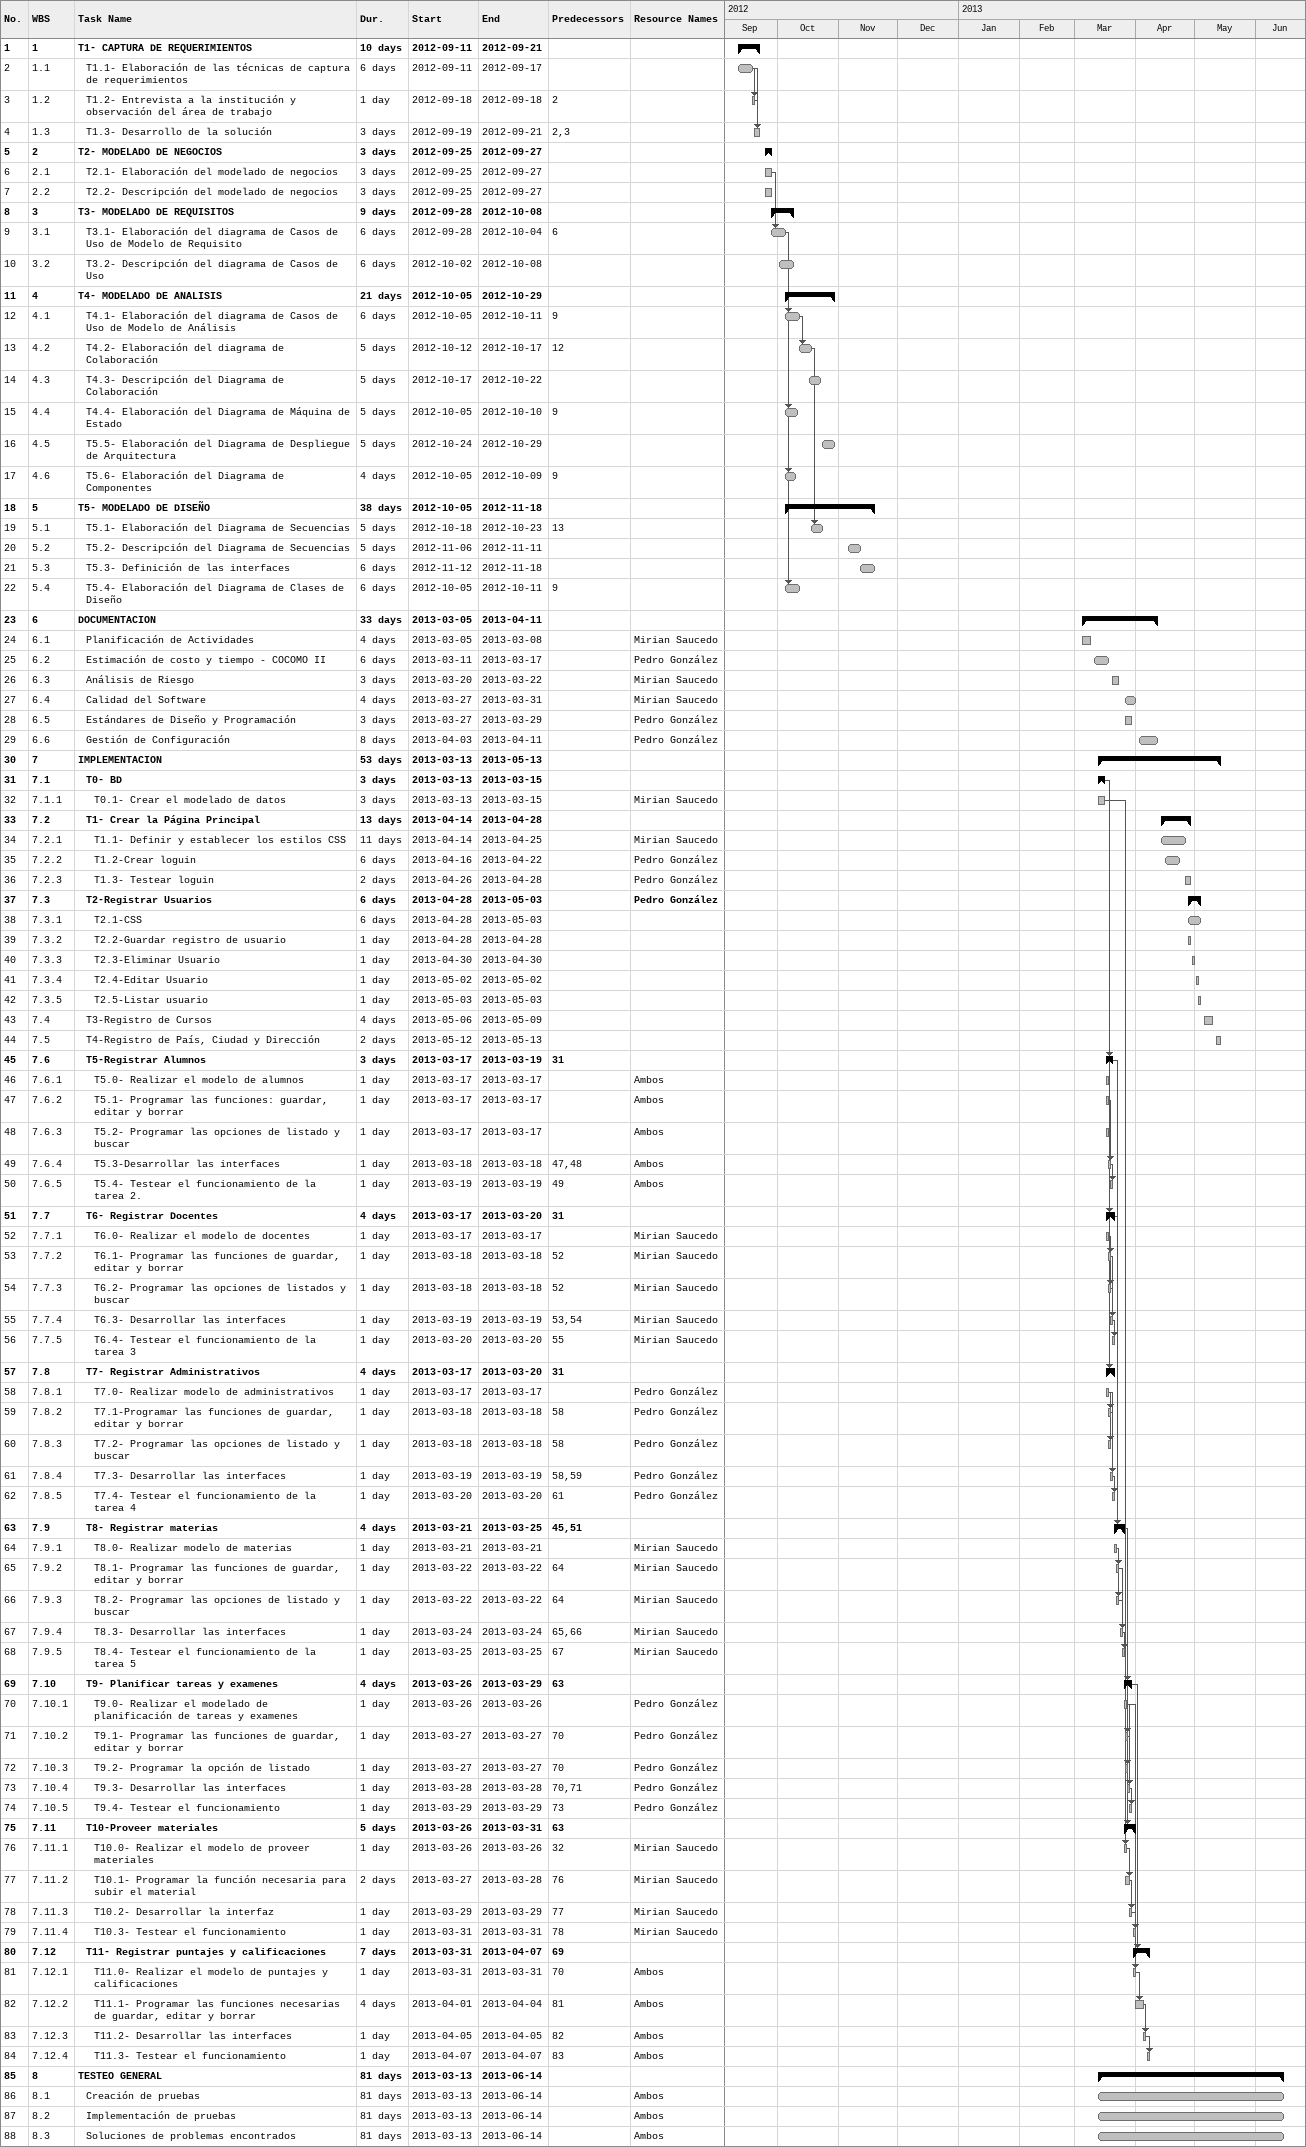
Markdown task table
| ID | WBS | Task | Duration | Start | Finish | Predecessors | Resources |
|---|---|---|---|---|---|---|---|
| 1 | 1 | **T1- CAPTURA DE REQUERIMIENTOS** | 10d | 2012-09-11 | 2012-09-21 |  |  |
| 2 | 1.1 | T1.1- Elaboración de las técnicas de captura de requerimientos | 6d | 2012-09-11 | 2012-09-17 |  |  |
| 3 | 1.2 | T1.2- Entrevista a la institución y observación del área de trabajo | 1d | 2012-09-18 | 2012-09-18 | 2 |  |
| 4 | 1.3 | T1.3- Desarrollo de la solución | 3d | 2012-09-19 | 2012-09-21 | 2, 3 |  |
| 5 | 2 | **T2- MODELADO DE NEGOCIOS** | 3d | 2012-09-25 | 2012-09-27 |  |  |
| 6 | 2.1 | T2.1- Elaboración del modelado de negocios | 3d | 2012-09-25 | 2012-09-27 |  |  |
| 7 | 2.2 | T2.2- Descripción del modelado de negocios | 3d | 2012-09-25 | 2012-09-27 |  |  |
| 8 | 3 | **T3- MODELADO DE REQUISITOS** | 9d | 2012-09-28 | 2012-10-08 |  |  |
| 9 | 3.1 | T3.1- Elaboración del diagrama de Casos de Uso de Modelo de Requisito | 6d | 2012-09-28 | 2012-10-04 | 6 |  |
| 10 | 3.2 | T3.2- Descripción del diagrama de Casos de Uso | 6d | 2012-10-02 | 2012-10-08 |  |  |
| 11 | 4 | **T4- MODELADO DE ANALISIS** | 21d | 2012-10-05 | 2012-10-29 |  |  |
| 12 | 4.1 | T4.1- Elaboración del diagrama de Casos de Uso de Modelo de Análisis | 6d | 2012-10-05 | 2012-10-11 | 9 |  |
| 13 | 4.2 | T4.2- Elaboración del diagrama de Colaboración | 5d | 2012-10-12 | 2012-10-17 | 12 |  |
| 14 | 4.3 | T4.3- Descripción del Diagrama de Colaboración | 5d | 2012-10-17 | 2012-10-22 |  |  |
| 15 | 4.4 | T4.4- Elaboración del Diagrama de Máquina de Estado | 5d | 2012-10-05 | 2012-10-10 | 9 |  |
| 16 | 4.5 | T5.5- Elaboración del Diagrama de Despliegue de Arquitectura | 5d | 2012-10-24 | 2012-10-29 |  |  |
| 17 | 4.6 | T5.6- Elaboración del Diagrama de Componentes | 4d | 2012-10-05 | 2012-10-09 | 9 |  |
| 18 | 5 | **T5- MODELADO DE DISEÑO** | 38d | 2012-10-05 | 2012-11-18 |  |  |
| 19 | 5.1 | T5.1- Elaboración del Diagrama de Secuencias | 5d | 2012-10-18 | 2012-10-23 | 13 |  |
| 20 | 5.2 | T5.2- Descripción del Diagrama de Secuencias | 5d | 2012-11-06 | 2012-11-11 |  |  |
| 21 | 5.3 | T5.3- Definición de las interfaces | 6d | 2012-11-12 | 2012-11-18 |  |  |
| 22 | 5.4 | T5.4- Elaboración del Diagrama de Clases de Diseño | 6d | 2012-10-05 | 2012-10-11 | 9 |  |
| 23 | 6 | **DOCUMENTACION** | 33d | 2013-03-05 | 2013-04-11 |  |  |
| 24 | 6.1 | Planificación de Actividades | 4d | 2013-03-05 | 2013-03-08 |  | Mirian Saucedo |
| 25 | 6.2 | Estimación de costo y tiempo - COCOMO II | 6d | 2013-03-11 | 2013-03-17 |  | Pedro González |
| 26 | 6.3 | Análisis de Riesgo | 3d | 2013-03-20 | 2013-03-22 |  | Mirian Saucedo |
| 27 | 6.4 | Calidad del Software | 4d | 2013-03-27 | 2013-03-31 |  | Mirian Saucedo |
| 28 | 6.5 | Estándares de Diseño y Programación | 3d | 2013-03-27 | 2013-03-29 |  | Pedro González |
| 29 | 6.6 | Gestión de Configuración | 8d | 2013-04-03 | 2013-04-11 |  | Pedro González |
| 30 | 7 | **IMPLEMENTACION** | 53d | 2013-03-13 | 2013-05-13 |  |  |
| 31 | 7.1 | **T0- BD** | 3d | 2013-03-13 | 2013-03-15 |  |  |
| 32 | 7.1.1 | T0.1- Crear el modelado de datos | 3d | 2013-03-13 | 2013-03-15 |  | Mirian Saucedo |
| 33 | 7.2 | **T1- Crear la Página Principal** | 13d | 2013-04-14 | 2013-04-28 |  |  |
| 34 | 7.2.1 | T1.1- Definir y establecer los estilos CSS | 11d | 2013-04-14 | 2013-04-25 |  | Mirian Saucedo |
| 35 | 7.2.2 | T1.2-Crear loguin | 6d | 2013-04-16 | 2013-04-22 |  | Pedro González |
| 36 | 7.2.3 | T1.3- Testear loguin | 2d | 2013-04-26 | 2013-04-28 |  | Pedro González |
| 37 | 7.3 | **T2-Registrar Usuarios** | 6d | 2013-04-28 | 2013-05-03 |  | Pedro González |
| 38 | 7.3.1 | T2.1-CSS | 6d | 2013-04-28 | 2013-05-03 |  |  |
| 39 | 7.3.2 | T2.2-Guardar registro de usuario | 1d | 2013-04-28 | 2013-04-28 |  |  |
| 40 | 7.3.3 | T2.3-Eliminar Usuario | 1d | 2013-04-30 | 2013-04-30 |  |  |
| 41 | 7.3.4 | T2.4-Editar Usuario | 1d | 2013-05-02 | 2013-05-02 |  |  |
| 42 | 7.3.5 | T2.5-Listar usuario | 1d | 2013-05-03 | 2013-05-03 |  |  |
| 43 | 7.4 | T3-Registro de Cursos | 4d | 2013-05-06 | 2013-05-09 |  |  |
| 44 | 7.5 | T4-Registro de País, Ciudad y Dirección | 2d | 2013-05-12 | 2013-05-13 |  |  |
| 45 | 7.6 | **T5-Registrar Alumnos** | 3d | 2013-03-17 | 2013-03-19 | 31 |  |
| 46 | 7.6.1 | T5.0- Realizar el modelo de alumnos | 1d | 2013-03-17 | 2013-03-17 |  | Ambos |
| 47 | 7.6.2 | T5.1- Programar las funciones: guardar, editar y borrar | 1d | 2013-03-17 | 2013-03-17 |  | Ambos |
| 48 | 7.6.3 | T5.2- Programar las opciones de listado y buscar | 1d | 2013-03-17 | 2013-03-17 |  | Ambos |
| 49 | 7.6.4 | T5.3-Desarrollar las interfaces | 1d | 2013-03-18 | 2013-03-18 | 47, 48 | Ambos |
| 50 | 7.6.5 | T5.4- Testear el funcionamiento de la tarea 2. | 1d | 2013-03-19 | 2013-03-19 | 49 | Ambos |
| 51 | 7.7 | **T6- Registrar Docentes** | 4d | 2013-03-17 | 2013-03-20 | 31 |  |
| 52 | 7.7.1 | T6.0- Realizar el modelo de docentes | 1d | 2013-03-17 | 2013-03-17 |  | Mirian Saucedo |
| 53 | 7.7.2 | T6.1- Programar las funciones de guardar, editar y borrar | 1d | 2013-03-18 | 2013-03-18 | 52 | Mirian Saucedo |
| 54 | 7.7.3 | T6.2- Programar las opciones de listados y buscar | 1d | 2013-03-18 | 2013-03-18 | 52 | Mirian Saucedo |
| 55 | 7.7.4 | T6.3- Desarrollar las interfaces | 1d | 2013-03-19 | 2013-03-19 | 53, 54 | Mirian Saucedo |
| 56 | 7.7.5 | T6.4- Testear el funcionamiento de la tarea 3 | 1d | 2013-03-20 | 2013-03-20 | 55 | Mirian Saucedo |
| 57 | 7.8 | **T7- Registrar Administrativos** | 4d | 2013-03-17 | 2013-03-20 | 31 |  |
| 58 | 7.8.1 | T7.0- Realizar modelo de administrativos | 1d | 2013-03-17 | 2013-03-17 |  | Pedro González |
| 59 | 7.8.2 | T7.1-Programar las funciones de guardar, editar y borrar | 1d | 2013-03-18 | 2013-03-18 | 58 | Pedro González |
| 60 | 7.8.3 | T7.2- Programar las opciones de listado y buscar | 1d | 2013-03-18 | 2013-03-18 | 58 | Pedro González |
| 61 | 7.8.4 | T7.3- Desarrollar las interfaces | 1d | 2013-03-19 | 2013-03-19 | 58, 59 | Pedro González |
| 62 | 7.8.5 | T7.4- Testear el funcionamiento de la tarea 4 | 1d | 2013-03-20 | 2013-03-20 | 61 | Pedro González |
| 63 | 7.9 | **T8- Registrar materias** | 4d | 2013-03-21 | 2013-03-25 | 45, 51 |  |
| 64 | 7.9.1 | T8.0- Realizar modelo de materias | 1d | 2013-03-21 | 2013-03-21 |  | Mirian Saucedo |
| 65 | 7.9.2 | T8.1- Programar las funciones de guardar, editar y borrar | 1d | 2013-03-22 | 2013-03-22 | 64 | Mirian Saucedo |
| 66 | 7.9.3 | T8.2- Programar las opciones de listado y buscar | 1d | 2013-03-22 | 2013-03-22 | 64 | Mirian Saucedo |
| 67 | 7.9.4 | T8.3- Desarrollar las interfaces | 1d | 2013-03-24 | 2013-03-24 | 65, 66 | Mirian Saucedo |
| 68 | 7.9.5 | T8.4- Testear el funcionamiento de la tarea 5 | 1d | 2013-03-25 | 2013-03-25 | 67 | Mirian Saucedo |
| 69 | 7.10 | **T9- Planificar tareas y examenes** | 4d | 2013-03-26 | 2013-03-29 | 63 |  |
| 70 | 7.10.1 | T9.0- Realizar el modelado de planificación de tareas y examenes | 1d | 2013-03-26 | 2013-03-26 |  | Pedro González |
| 71 | 7.10.2 | T9.1- Programar las funciones de guardar, editar y borrar | 1d | 2013-03-27 | 2013-03-27 | 70 | Pedro González |
| 72 | 7.10.3 | T9.2- Programar la opción de listado | 1d | 2013-03-27 | 2013-03-27 | 70 | Pedro González |
| 73 | 7.10.4 | T9.3- Desarrollar las interfaces | 1d | 2013-03-28 | 2013-03-28 | 70, 71 | Pedro González |
| 74 | 7.10.5 | T9.4- Testear el funcionamiento | 1d | 2013-03-29 | 2013-03-29 | 73 | Pedro González |
| 75 | 7.11 | **T10-Proveer materiales** | 5d | 2013-03-26 | 2013-03-31 | 63 |  |
| 76 | 7.11.1 | T10.0- Realizar el modelo de proveer materiales | 1d | 2013-03-26 | 2013-03-26 | 32 | Mirian Saucedo |
| 77 | 7.11.2 | T10.1- Programar la función necesaria para subir el material | 2d | 2013-03-27 | 2013-03-28 | 76 | Mirian Saucedo |
| 78 | 7.11.3 | T10.2- Desarrollar la interfaz | 1d | 2013-03-29 | 2013-03-29 | 77 | Mirian Saucedo |
| 79 | 7.11.4 | T10.3- Testear el funcionamiento | 1d | 2013-03-31 | 2013-03-31 | 78 | Mirian Saucedo |
| 80 | 7.12 | **T11- Registrar puntajes y calificaciones** | 7d | 2013-03-31 | 2013-04-07 | 69 |  |
| 81 | 7.12.1 | T11.0- Realizar el modelo de puntajes y calificaciones | 1d | 2013-03-31 | 2013-03-31 | 70 | Ambos |
| 82 | 7.12.2 | T11.1- Programar las funciones necesarias de guardar, editar y borrar | 4d | 2013-04-01 | 2013-04-04 | 81 | Ambos |
| 83 | 7.12.3 | T11.2- Desarrollar las interfaces | 1d | 2013-04-05 | 2013-04-05 | 82 | Ambos |
| 84 | 7.12.4 | T11.3- Testear el funcionamiento | 1d | 2013-04-07 | 2013-04-07 | 83 | Ambos |
| 85 | 8 | **TESTEO GENERAL** | 81d | 2013-03-13 | 2013-06-14 |  |  |
| 86 | 8.1 | Creación de pruebas | 81d | 2013-03-13 | 2013-06-14 |  | Ambos |
| 87 | 8.2 | Implementación de pruebas | 81d | 2013-03-13 | 2013-06-14 |  | Ambos |
| 88 | 8.3 | Soluciones de problemas encontrados | 81d | 2013-03-13 | 2013-06-14 |  | Ambos |
